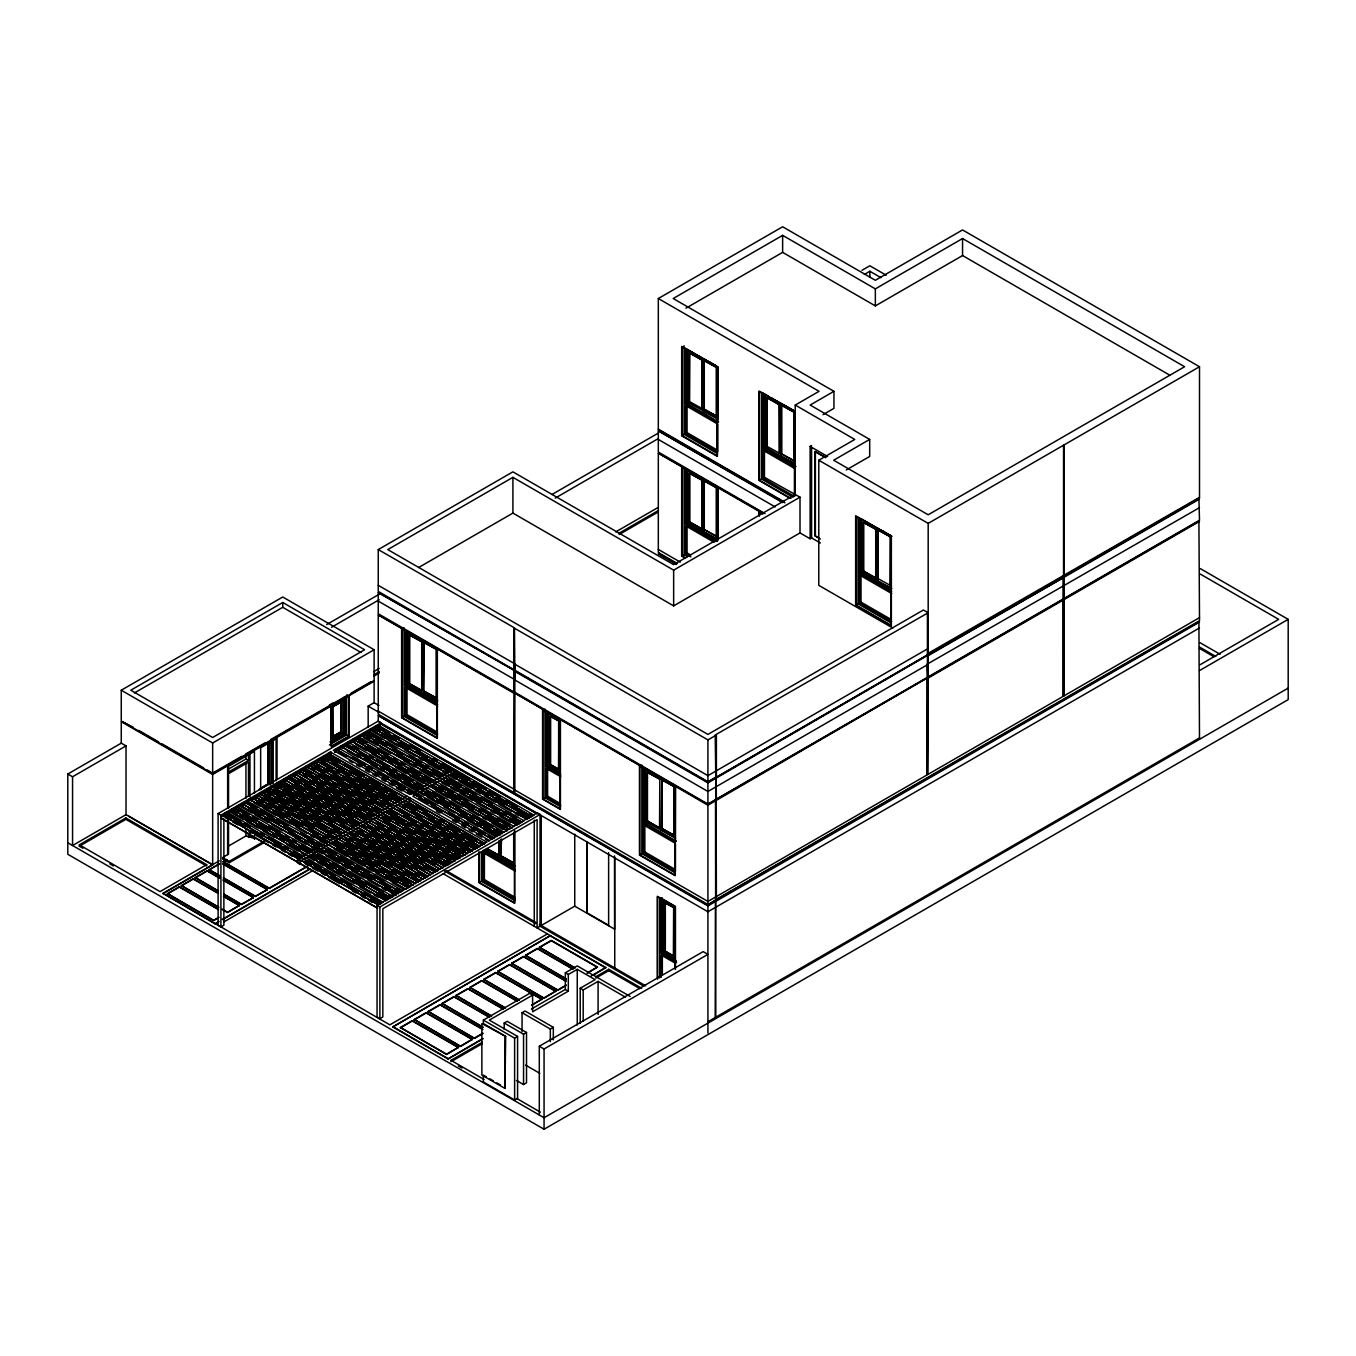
<?xml version="1.0" encoding="UTF-8"?>
<svg xmlns="http://www.w3.org/2000/svg" width="1356" height="1356" viewBox="0 0 1356 1356"><rect width="100%" height="100%" fill="white"/><g stroke="black" fill="none" stroke-linecap="round" stroke-linejoin="round"><path stroke-width="1.5" d="M378.256 585.334L378.256 591.419L514.348 669.983L514.348 627.811L378.256 549.587L378.256 585.334L514.738 663.779L514.738 670.203L707.917 781.734L715.798 777.191L715.205 735.003L927.589 613.082L927.589 664.643L707.917 791.463L514.738 679.932L514.738 671.339L707.917 782.87L715.798 778.31L715.51 777.361M514.348 692.763L514.348 792.785L378.256 714.222L378.256 614.895L514.348 692.763L513.755 792.446M514.738 693.34L514.738 789.921L707.917 901.452L1199.501 617.641L1198.907 520.602M715.798 778.31L715.798 799.633L707.917 804.074L514.738 692.204M542.57 709.747L542.57 799.108L560.418 809.43L560.418 720.053M560.113 720.239L560.113 808.905L542.875 798.938L542.875 710.273L560.13 720.239L560.13 771.954L548.824 765.428L548.824 713.714M657.609 979.151L657.609 896.825L674.864 906.774L674.864 958.489L663.576 951.963L663.576 900.265M784.938 502.822L658.321 429.716L658.321 298.523L782.632 226.757L875.349 280.285L962.557 229.944L1199.501 366.73L1199.501 497.923L1064.138 576.08M674.864 967.998L674.864 906.774M1199.501 497.347L927.589 653.643L927.589 677.254L716.104 799.345L716.392 899.638M820.363 542.976L811.6 537.925L810.125 538.773L810.125 446.412L811.6 445.565M1199.501 366.73L928.182 523.382L928.182 654.575M928.182 676.915L927.877 654.745L1063.545 576.419L1063.545 445.226M1064.138 575.486L1064.138 444.887M1198.907 498.72L1063.833 576.69L1063.833 598.589L1199.501 520.263L1198.907 498.262M222.52 814.939L220.926 817.99L377.578 908.13L220.926 817.99L222.52 814.939L298.761 858.958M223.926 816.566L224.994 813.498L301.235 857.517M224.994 813.498L223.401 816.566M225.876 815.142L227.469 812.075L226.401 815.142M306.185 854.67L229.418 810.634L228.35 813.702L241.063 821.041M229.944 810.651L228.876 813.719M308.659 853.246L231.893 809.21L230.825 812.278L243.538 819.617M231.486 811.905L232.418 809.227M311.134 851.805L234.368 807.786L233.3 810.854L236.927 812.939M233.961 810.464L234.893 807.786M237.368 806.362L235.774 809.43L239.402 811.515M239.317 804.922L395.952 895.062L239.317 804.922L238.249 807.99L249.131 814.278M239.843 804.939L238.775 808.006M241.792 803.498L398.427 893.638L241.792 803.498L240.724 806.566L251.606 812.854M242.317 803.515L241.249 806.583M243.707 805.142L244.792 802.074L400.901 892.214L244.266 802.074M244.792 802.074L243.182 805.142M245.656 803.718L247.25 800.65L246.317 803.328M249.199 799.209L405.851 889.35L249.199 799.209L248.131 802.277L257.216 807.532M328.44 841.822L252.199 797.803L251.267 800.481M251.131 800.871L252.199 797.803M330.915 840.381L254.674 796.362L253.742 799.04M253.606 799.43L254.674 796.362M257.148 794.938L255.555 798.006L257.148 794.938L333.39 838.957M259.623 793.514L258.03 796.565L259.623 793.514L415.733 883.654L259.098 793.497M261.03 795.158L262.098 792.09L418.207 882.214L261.572 792.074M263.505 793.718L264.573 790.667L340.814 834.669M265.979 792.294L267.047 789.226L343.288 833.245M268.454 790.87L269.522 787.802L345.763 831.821M269.522 787.802L267.929 790.853M270.912 789.446L271.997 786.378L348.238 830.397M271.997 786.378L270.386 789.429M273.522 787.616L274.454 784.955L350.712 828.957M353.17 827.533L276.404 783.514L275.336 786.582L278.963 788.667M276.929 783.514L275.861 786.582M355.645 826.109L278.878 782.09L277.811 785.141L281.438 787.243M358.12 824.685L281.353 780.649L280.285 783.717L291.184 790.006M281.879 780.666L280.811 783.734M360.594 823.261L283.828 779.225L282.76 782.293L293.659 788.582M284.353 779.242L283.285 782.31M285.76 780.87L286.828 777.802L442.937 867.942L286.302 777.802M286.828 777.802L285.235 780.87M287.709 779.446L289.303 776.378L445.412 866.518L288.777 776.378M288.37 779.056L289.303 776.378M291.252 774.937L447.887 865.077L291.252 774.937L290.184 778.005L299.252 783.243M292.659 776.581L294.252 773.53L450.361 863.653L293.727 773.513M293.32 776.208L294.252 773.53M295.133 775.157L296.727 772.089L372.968 816.109M295.794 774.768L296.727 772.089M455.311 860.806L299.201 770.666L298.252 773.344M298.117 773.734L299.201 770.666M301.134 769.225L457.786 859.365L301.659 769.242L300.727 771.92M300.591 772.31L301.659 769.242M303.066 770.886L304.134 767.818L460.26 857.941L303.608 767.801M382.85 810.396L306.083 766.377L305.015 769.445L312.287 773.632M308.015 768.021L309.083 764.954L385.324 808.973M310.49 766.598L311.558 763.53L387.799 807.549M312.965 765.174L314.033 762.106L470.142 852.229L313.507 762.089M315.44 763.733L316.507 760.665L392.748 804.684M316.507 760.665L314.914 763.733M317.914 762.309L318.982 759.241L395.223 803.26M318.982 759.241L317.389 762.309M320.389 760.885L321.457 757.818L397.698 801.837M400.173 800.413L323.406 756.377L322.338 759.445L325.965 761.547M323.931 756.394L322.864 759.462M402.647 798.972L325.881 754.953L324.796 758.021L328.44 760.123M326.406 754.97L325.321 758.021M405.105 797.548L328.338 753.529L327.271 756.597L338.169 762.886M328.864 753.529L327.796 756.597M330.406 754.784L331.339 752.105L329.745 755.156L340.644 761.445M334.695 752.309L336.288 749.258L492.398 839.381L335.763 749.241M335.356 751.919L336.288 749.258M337.169 750.885L338.763 747.817L337.83 750.495M339.644 749.461L341.237 746.393L497.347 836.533L340.712 746.393M340.305 749.071L341.237 746.393M343.187 744.952L342.119 748.02L343.712 744.969L499.822 835.093L343.712 744.969M345.661 743.529L502.296 833.669L346.187 743.546L345.255 746.224M345.119 746.614L346.187 743.546M354.323 749.36L347.068 745.173L348.661 742.105M350.068 743.749L351.136 740.681L427.377 784.7M353.611 739.257L352.001 742.308L353.611 739.257L429.852 783.276M356.069 737.834L354.475 740.885L356.069 737.834L512.195 827.957M356.95 739.461L358.543 736.393L357.611 739.071M359.95 738.037L361.018 734.969L437.259 778.988M361.018 734.969L359.425 738.037M362.425 736.613L363.493 733.545L439.734 777.564M364.9 735.189L365.967 732.121L442.209 776.14M365.967 732.121L364.374 735.172M367.374 733.749L368.442 730.681L366.849 733.749L372.29 736.884M447.158 773.276L370.391 729.257L369.324 732.325L382.036 739.647M370.917 729.257L369.849 732.325M449.633 771.852L372.866 727.816L371.798 730.884L384.494 738.223M372.459 730.511L373.392 727.833M452.107 770.428L375.341 726.392L374.273 729.46L377.9 731.562M374.934 729.087L375.866 726.409M377.409 727.647L378.341 724.968L376.748 728.036L380.375 730.138M380.29 723.545L536.925 813.685L380.29 723.545L379.205 726.613L390.104 732.901M380.816 723.545L379.731 726.613M717.697 486.787L717.409 541.349M846.28 469.956L869.688 456.447L869.688 439.429L833.669 460.226L928.182 514.788L1184.619 366.73L962.557 238.537L875.349 288.879L782.632 235.351L673.203 298.523L833.94 391.325L833.94 408.342L822.956 414.682M685.966 308.185L782.632 252.369L875.349 305.897L962.557 255.555L1170.058 375.341M689.424 352.933L702.035 359.899L702.035 408.529L701.781 360.052L689.424 352.933L689.424 401.562L702.035 408.529M121.26 690.221L282.743 596.996L374.12 649.744L374.12 680.543L212.655 773.784L121.26 721.019L121.26 690.221L212.655 742.986L374.12 649.744M705.069 359.374L703.272 359.204L703.272 411.258L717.849 418.818L717.849 366.764L681.983 346.916L681.983 435.581L717.104 455.853L717.104 367.188M282.743 602.488L130.786 690.221L212.655 737.478L364.594 649.744L282.743 602.488L282.743 607.302L134.447 692.916M716.612 367.459L704.001 360.493L716.612 367.459L716.612 416.089L704.001 409.122L716.612 416.089M378.256 549.587L512.907 471.837L673.644 564.638L794.65 494.787L794.802 411.699L759.072 391.07L759.072 480.431L789.429 497.957M810.125 538.773L800.006 532.925L800.006 497.177L673.644 570.147L512.907 477.346L387.782 549.587L707.917 734.41L923.419 609.997L927.589 612.387L927.589 648.829L707.917 775.649L514.738 664.118M864.348 274.437L869.84 271.268L880.841 277.624M715.9 365.815L685.56 348.289L685.56 403.8L686.458 403.274L718.595 421.835M689.424 401.562L689.696 352.78M418.614 567.537L512.907 513.093L673.644 605.878L800.006 532.925M378.256 592.538L514.348 670.423L514.348 692.323L378.256 613.76L378.256 592.538L514.348 670.423M765.038 513.67L658.321 452.056L658.321 430.852L783.124 502.229M1200.28 568.588L1288.2 619.353L1288.2 699.611L544.061 1129.243L67.8 854.28L67.8 774.022L121.26 743.156L126.023 745.902L126.023 814.651L212.655 864.653M326.694 624.557L379.799 593.894M551.926 494.516L658.135 433.191M67.8 774.022L72.563 776.768L126.023 745.902M331.525 627.269L379.188 599.742M555.231 498.11L657.914 438.819M681.983 435.581L684.068 434.378L717.426 453.633M685.56 433.513L717.697 452.073L717.697 424.055L685.56 405.512L685.56 433.513L687.068 432.649L717.426 450.158M677.186 563.418L658.321 552.536L658.321 453.192L763.208 513.077M717.849 418.818L687.95 402.41L687.95 350.356M766.818 397.613L779.429 404.58L779.429 453.209L779.175 404.732L766.818 397.613L766.818 446.243L779.429 453.209M782.463 404.054L780.666 403.885L780.666 455.938L795.226 463.498L794.497 463.938L765.343 447.09L765.343 395.037M794.006 412.139L781.395 405.173L794.006 412.139L794.006 460.769L781.395 453.802L794.006 460.769M795.243 495.652L795.243 405.071L819.058 391.325L658.321 298.523M790.972 498.5L759.377 480.261L759.377 391.596L795.226 411.444L795.091 467.023L762.953 448.48L762.953 392.969L768.31 396.071M409.376 634.913L421.987 641.897L421.716 690.679L409.376 683.543L409.376 634.913L421.987 641.897M689.424 473.227L702.035 480.21L701.781 528.976L689.424 521.857L689.424 473.227L702.035 480.21M833.94 391.325L810.159 405.054L869.688 439.429M126.023 814.651L72.563 845.517L72.563 776.768M373.697 671.661L379.188 668.474M615.743 531.908L657.914 507.568M716.612 487.77L704.001 480.787L716.612 487.77L716.612 536.383L704.001 529.416L716.612 536.383M762.953 448.48L763.852 447.955L795.972 466.515M766.818 446.243L767.089 397.461M79.36 846.195L79.36 844.822L125.854 817.973L206.688 864.653L206.688 866.026L125.854 819.346L79.36 846.195L82.936 848.28M373.832 674.796L379.324 671.627M619.184 533.162L657.626 510.958M793.294 495.72L762.953 478.193L762.953 450.192L764.462 449.311L764.462 477.329L800.006 497.177M373.832 676.169L379.324 673M619.184 534.535L657.626 512.331M329.44 704.984L332.898 702.984M241.792 756.258L212.655 773.09L207.231 769.971M245.436 754.156L265.471 742.596M270.929 739.444L347.441 695.272M351.085 693.17L371.12 681.593M121.26 743.156L121.26 721.714L212.655 774.462L374.12 681.237L374.12 702.679L368.171 706.12L368.171 726.952M331.322 706.052L348.78 696.221L348.78 736.206L331.525 746.173L331.525 706.171M332.542 706.764L341.136 702.12L341.136 731.799L332.813 736.596L332.542 706.764L341.136 702.12M228.316 769.191L245.945 759.021L248.487 760.479L248.487 753.19M436.564 649.456L423.953 642.473L436.564 649.456L436.564 698.086L423.953 691.102L436.564 698.086M685.492 557.909L681.983 555.875L681.983 467.21L717.849 487.058L717.849 539.112L703.272 531.552L703.272 479.499M229.079 771.683L248.487 760.479M229.079 773.395L248.487 762.208L248.487 795.633M759.377 480.261L761.462 479.058L793.057 497.296M762.953 478.193L764.462 477.329M405.495 630.286L405.495 685.78L406.393 685.272L436.751 702.781M409.376 683.543L421.987 690.526M717.697 540.586L717.697 487.143L685.56 468.583L685.56 524.094L686.458 523.569L716.799 541.095M689.424 521.857L702.035 528.823M437.632 734.054L405.495 715.51L405.495 687.492L407.02 686.628L407.02 714.629L437.361 732.155M820.346 538.959L815.075 535.925L815.075 451.565L825.906 457.481M332.542 736.444L341.136 731.799M342.831 732.765L331.322 739.173L342.831 732.765L342.831 699.662M345.204 734.155L344.322 733.63L330.033 741.868L330.932 742.393L345.204 734.155L345.204 697.594L330.932 705.832L330.932 742.393M892.757 628.031L818.787 585.334L818.787 460.226L854.772 439.446L795.243 405.071M1199.501 627.947L707.917 911.757L378.256 721.443L378.256 715.595L707.917 905.232L715.51 900.164L715.205 1018.22M658.914 552.875L658.321 553.909L676.576 564.452M329.44 744.969L346.695 735.003L348.78 736.206M423.953 692.814L423.208 693.255L423.953 640.761L423.953 692.814L437.785 700.815M260.149 788.446L268.081 783.87L268.081 743.122M260.386 788.582L268.335 784.005L268.335 743.258M259.064 789.65L268.59 784.158L268.59 743.41M223.876 819.024L223.876 925.216L220.926 926.911L218.096 925.267L218.096 813.566L378.256 721.087L381.104 722.731L333.322 750.309L409.936 794.548L453.599 769.344L456.43 770.988L456.43 774.429M218.096 813.566L220.926 815.21L330.389 752.004L486.94 842.229M401.935 717.561L437.039 737.834L437.039 649.168L401.935 628.913L401.935 717.561L404.02 716.358L437.361 735.613M405.495 715.51L407.02 714.629M681.983 555.875L684.068 554.672L687.577 556.706M714.12 542.298L685.56 525.806L685.56 553.807L687.068 552.943L690.645 554.994M514.738 679.593L378.256 601.132M228.316 846.161L245.945 835.974L255.318 838.635L250.555 835.889M206.688 864.653L160.025 891.604L79.36 844.822M218.791 921.775L215.129 923.894L162.991 893.316L219.265 860.823M162.991 893.672L212.655 864.992L212.655 774.462M218.74 917.656L213.638 920.605L167.483 893.604L179.382 886.722L218.452 909.283M218.672 907.452L181.382 885.587L193.281 878.705L218.146 893.062M218.367 891.231L195.281 877.552L207.18 870.688L219.604 877.857M219.825 876.027L209.18 869.874L219.384 863.636M306.761 866.84L269.234 888.502L223.079 861.857L226.655 859.45M167.483 893.943L179.382 887.078L218.452 909.622M181.382 885.926L193.281 879.044L218.146 893.401M195.281 877.891L207.18 871.027L219.604 878.196M209.18 869.874L219.384 863.975M223.079 861.857L226.655 859.789M228.537 820.668L228.537 854.111L222.587 857.551L229.198 861.365L264.386 841.059M222.587 858.924L229.198 862.738L264.386 842.432M815.075 535.925L818.888 537.773M863.382 522.399L875.976 529.365L875.722 578.148L863.382 571.029L863.382 522.399L875.976 529.365M409.834 801.328L409.834 797.887L300.388 861.077L300.388 864.518L297.54 862.874L297.54 859.433L407.003 796.243M550.316 716.29L558.892 720.951L558.638 769.377L550.316 764.564L550.316 716.29L558.892 720.951M456.43 770.988L412.783 796.192L489.448 840.449L537.213 812.871L540.044 814.498L540.044 926.216L537.112 927.911L537.112 819.634L382.833 908.706L382.833 1016.983L379.883 1018.678L377.053 1017.034L377.053 905.333L486.499 842.144M879.01 528.84L877.213 528.67L877.213 580.724L891.79 588.284L891.045 588.724L861.891 571.876L861.891 519.823M890.553 536.925L877.959 529.959L890.553 536.925L890.299 585.707L890.299 537.078M167.483 893.604L213.638 920.266L218.74 917.317M222.214 909.164L227.537 912.232L239.453 905.367L227.537 912.571L222.214 909.503M223.689 893.96L241.436 904.215L253.352 897.672L241.436 904.554L223.689 894.299M223.384 877.722L255.352 896.18L267.251 889.655L255.352 896.519L223.384 878.078M223.079 861.501L269.234 888.163L306.761 866.501M218.791 921.436L215.129 923.894M222.452 919.317L310.321 868.586M222.452 919.656L310.321 868.925M223.571 922.097L313.134 870.399M891.045 536.654L891.045 625.319L855.924 605.047L855.924 516.382L891.79 536.23L880.841 529.908M859.501 517.755L859.501 573.266L860.399 572.74L890.756 590.267M863.382 571.029L875.976 577.995M891.638 621.54L859.501 602.979L859.501 574.978L861.009 574.096L861.009 602.115L891.367 619.624M546.434 711.646L546.434 766.801L547.332 766.276L559.825 773.496M550.316 764.564L558.892 769.225M560.723 805.108L546.434 796.87L546.434 768.513L547.604 767.852L558.299 774.039M855.924 605.047L858.009 603.844L891.367 623.099M859.501 602.979L861.009 602.115M542.875 798.938L544.959 797.735L560.486 806.701M546.434 796.87L547.604 796.209L560.096 803.413M377.053 905.333L379.883 906.978L540.044 814.498M499.364 855.5L486.77 848.517L499.364 855.5L499.364 840.703M647.202 772.225L659.813 779.208L659.541 827.974L647.202 820.855L647.202 772.225L659.813 779.208M501.601 839.025L500.601 858.229L500.601 839.483M514.738 628.37L707.917 739.901L715.798 735.359M479.312 852.992L479.312 882.553L481.397 881.349L514.755 900.604M515.026 871.027L482.889 852.483L482.889 880.485L484.397 879.603L514.755 897.13M513.941 863.06L501.347 856.077L513.941 863.06L513.941 833.465M674.39 786.768L661.779 779.785L674.39 786.768L674.39 835.398L661.779 828.414L674.39 835.398M674.864 786.48L674.864 875.145L639.761 854.873L639.761 766.208L674.864 786.48L676.356 785.616M1063.24 576.588L1063.833 575.317M715.51 777.802L707.917 782.192L514.738 670.661L514.738 692.543M716.392 799.176L716.104 777.463L927.284 655.084M927.877 655.185L1063.545 577.554L1063.545 598.759L927.877 677.085L927.284 664.474L927.284 677.424M716.392 777.971L927.284 655.524M928.182 655.694L1063.545 577.554M1064.138 598.42L1064.138 577.215L1199.501 499.059M643.337 823.092L644.219 822.567L676.356 841.127L675.457 841.635L643.337 823.092L643.337 767.581M647.202 820.855L659.541 827.974M643.337 824.804L675.457 843.364L675.457 871.366L643.337 852.805L643.337 824.804L644.846 823.94M926.995 664.287L1199.501 507.653M661.779 830.126L661.033 830.567L661.779 778.073L661.779 830.126L675.61 838.127L645.71 821.719L645.71 769.649M927.284 774.446L927.284 677.864L927.284 774.446L927.877 677.525L1063.24 599.369L1063.545 696.136L1063.24 599.369M1063.24 695.967L1063.833 599.03L1198.907 521.06M715.798 800.65L707.917 805.21L514.738 693.001L707.917 804.532L715.51 799.701L715.798 1017.881M716.392 800.311L927.284 677.864L715.798 799.633M927.877 774.106L928.182 678.034L1063.545 599.894M1063.833 695.611L1064.138 599.555L1199.501 521.399M639.761 854.873L641.846 853.67L675.203 872.925M643.337 852.805L644.846 851.941L675.186 869.467M614.522 929.131L574.741 906.164L541.23 925.504L541.23 815.532M547.4 933.894L389.85 1024.848L162.991 893.316M392.816 1026.916L550.383 935.606L392.816 1026.916L448.056 1058.951L482.889 1038.849M400.393 1027.509L412.309 1020.627L458.464 1047.29L446.565 1054.51L400.393 1027.509L446.565 1054.171L458.464 1047.29M414.292 1019.492L426.208 1012.61L472.38 1039.255L460.464 1046.476L414.292 1019.492L460.464 1046.137L472.38 1039.255M482.872 1033.543L474.363 1038.459L428.191 1011.457L440.107 1004.576L482.719 1029.187M482.939 1027.356L442.107 1003.44L454.006 996.558L489.516 1017.068M491.516 1016.254L456.006 995.406L467.905 988.541L503.415 1009.034M505.415 1008.237L469.905 987.388L481.804 980.507L517.314 1001.016M519.314 1000.203L483.804 979.354L495.703 972.489L541.875 999.135L531.671 1005.372M497.703 971.337L509.602 964.455L555.774 991.117L543.875 998.321L497.703 971.337L543.875 997.982L555.774 991.117M566.283 985.388L557.774 990.304L511.602 963.302L523.518 956.438L566.13 981.032M566.35 979.202L525.501 955.285L537.417 948.403L572.927 968.913M574.91 968.099L539.4 947.251L551.316 940.386L597.471 967.031L587.267 973.269M400.393 1027.848L412.309 1020.983L458.464 1047.629M414.292 1019.831L426.208 1012.949L472.38 1039.611M428.191 1011.796L440.107 1004.932L482.719 1029.526M442.107 1003.779L454.006 996.897L489.516 1017.407M456.006 995.745L467.905 988.88L503.415 1009.373M469.905 987.727L481.804 980.846L517.314 1001.355M483.804 979.693L495.703 972.828L541.875 999.474M497.703 971.676L509.602 964.794L555.774 991.456M511.602 963.641L523.518 956.777L566.13 981.371M525.501 955.624L537.417 948.742L572.927 969.252M539.4 947.59L551.316 940.725L597.471 967.37M665.067 902.842L673.644 907.486L673.39 955.912L665.067 951.115L665.067 902.842L673.644 907.486M505.686 1036.425L481.872 1023.543L481.872 1075.088L504.94 1088.41L505.686 1036.425L483.363 1023.543L483.363 1020.102L529.62 993.389L532.603 995.118L532.603 1011.779L568.317 991.151L568.317 974.489L577.249 969.337L595.098 979.642L580.215 988.236L580.215 1023.288M531.399 1009.034L565.333 989.439L565.333 972.777L577.249 965.896L630.15 996.44M532.603 995.118L489.313 1020.102L517.585 1036.425L517.585 1098.292L514.619 1100.004L483.363 1081.969L483.363 1075.088L486.329 1076.817M428.191 1011.457L474.363 1038.12L482.872 1033.204M531.671 1005.033L541.875 999.135M511.602 963.302L557.774 989.965L566.283 985.049M587.267 972.93L597.471 967.031M715.798 899.994L707.917 904.537L514.738 793.006L514.738 789.582L378.256 711.12M715.798 899.638L1199.501 620.726L1199.501 617.641M504.195 1029.323L504.195 1023.017L507.178 1021.305L526.518 1032.475L526.518 1082.834L523.552 1084.546L516.5 1080.478M522.06 1031.594L522.06 1012.712L525.026 1011L553.316 1027.323L553.316 1039.899M1199.501 739.308L1198.907 621.76L716.104 899.825M715.798 901.367L707.917 905.927L378.256 715.595M716.392 901.028L1199.501 622.099M448.056 1058.951L482.889 1038.493M591.08 976.049L605.742 967.574L592.911 975.32M451.023 1061.714L451.023 1060.324L482.194 1042.34M595.877 976.693L608.725 969.286L641.625 988.287M452.87 1060.646L482.194 1043.713M595.877 978.083L608.725 970.659L639.795 988.609M580.215 988.236L583.199 989.948L598.081 981.371L625.37 997.118M661.186 953.353L662.084 952.827L676.356 961.065L675.457 961.59L661.186 953.353L661.186 898.197L675.457 906.435L675.457 961.59M665.067 951.115L673.39 955.912M483.363 1020.102L514.619 1038.137L517.585 1036.425M504.195 1023.017L523.552 1034.187L526.518 1032.475M522.06 1012.712L550.333 1029.034L553.316 1027.323M539.298 1046.239L703.154 951.624L707.917 954.387L544.061 1048.985L539.298 1046.239L539.298 1114.971M1200.213 664.66L1278.674 619.353L1199.975 573.91M1199.501 670.576L1288.2 619.353M707.917 1021.746L1199.501 737.935M1288.2 688.102L544.061 1117.734L67.8 842.771M274.454 784.955L430.581 875.078L354.34 831.059M533.925 815.092L377.816 724.968M524.026 820.804L367.917 730.681M514.144 826.516L358.018 736.393M504.246 832.228L348.136 742.105M494.347 837.94L338.237 747.817M402.851 890.773L246.724 800.65M392.952 896.486L236.842 806.362M383.07 902.198L226.944 812.075M886.197 275.217L869.84 265.776L861.958 270.319M1199.975 642.659L1220.112 654.287M708.713 361.493L716.019 365.696M784.277 405.122L793.413 410.376M771.869 398.122L793.294 410.495M810.125 446.412L827.635 456.514M815.075 451.565L825.618 457.65M818.787 460.226L928.182 523.382M685.56 403.8L717.697 422.343L717.697 366.849M762.953 450.192L795.091 468.752L795.091 494.754M861.297 518.789L891.638 536.315M658.321 429.14L784.344 501.906M658.321 430.852L782.531 502.567M658.321 439.446L775.208 506.941M890.553 585.555L877.959 578.588L878.213 529.806M658.321 453.192L762.648 513.432M762.886 513.924L759.377 511.89L759.377 516.111M859.501 573.266L891.638 591.809M859.501 574.978L891.638 593.521M927.589 648.829L927.589 654.914L716.104 777.463M717.104 539.552L687.95 522.721L687.95 470.651M685.56 524.094L715.9 541.603M685.56 553.807L690.916 556.909M685.255 558.113L681.678 556.045L681.678 466.684M658.321 549.434L680.237 562.096M658.914 553.553L675.356 563.045M514.348 627.811L514.738 670.203M407.292 631.303L437.632 648.829M548.231 712.68L551.79 714.748M555.367 716.799L560.723 719.9M645.117 768.615L650.473 771.717M654.033 773.768L675.457 786.141M378.256 614.895L513.755 693.119M282.743 607.302L360.967 652.456M437.039 701.238L407.885 684.407L407.885 632.337M546.434 766.801L560.723 775.039M405.495 685.78L437.632 704.34M546.434 768.513L560.723 776.768M405.495 687.492L437.632 706.052M374.12 702.679L379.002 705.493M368.171 706.12L379.409 712.612M346.695 695.018L348.78 696.221M393.732 734.986L399.189 738.139M410.071 744.427L420.97 750.716M433.666 758.055L437.31 760.14M442.751 763.292L453.633 769.581M457.277 771.666L469.973 779.005M473.617 781.107L486.312 788.446M489.94 790.531L500.839 796.82M506.28 799.972L517.178 806.261M529.891 813.6L533.518 815.685M455.735 772.513L531.976 816.532L375.341 726.392M384.002 732.223L396.715 739.562M400.342 741.664L411.224 747.953M416.682 751.088L427.564 757.377M431.191 759.479L434.835 761.58M440.276 764.716L451.175 771.005M454.802 773.106L467.498 780.446M471.142 782.531L482.024 788.819M487.465 791.972L492.923 795.108M496.55 797.209L507.449 803.498M511.076 805.583L531.043 817.126M453.26 773.954L529.501 817.973L372.866 727.816M381.528 733.647L392.426 739.935M397.867 743.088L408.749 749.376M421.462 756.716L441.429 768.242M445.056 770.344L448.7 772.428M452.328 774.53L457.769 777.666M461.396 779.768L474.108 787.107M477.736 789.209L488.635 795.497M494.076 798.633L504.974 804.922M517.67 812.261L528.569 818.549M450.785 775.378L527.026 819.397L370.391 729.257M388.138 740.325L399.02 746.614M404.461 749.749L415.36 756.038M418.987 758.14L422.614 760.241M428.072 763.377L438.954 769.666M442.598 771.767L446.226 773.852M449.853 775.954L455.294 779.107M458.921 781.192L471.634 788.531M475.261 790.633L480.719 793.769M484.346 795.87L495.228 802.159M498.872 804.261L511.568 811.583M515.195 813.685L518.84 815.787M385.663 741.749L396.545 748.037M409.258 755.377L421.97 762.716M425.598 764.801L429.225 766.903M432.852 769.005L443.751 775.293M449.192 778.429L461.904 785.768M465.532 787.87L476.431 794.158M481.872 797.294L492.753 803.583M505.466 810.922L516.365 817.21M445.836 778.225L522.077 822.245L365.442 732.104M375.917 738.986L386.816 745.275M392.257 748.427L403.156 754.716M415.868 762.038L426.75 768.327M432.191 771.479L441.276 776.717M446.717 779.853L459.43 787.192M463.057 789.294L468.498 792.429M472.142 794.531L483.024 800.82M488.465 803.972L499.364 810.261M502.991 812.346L506.619 814.447M512.076 817.583L521.145 822.838M443.361 779.666L519.602 823.668L362.967 733.528M366.188 736.223L369.815 738.325M373.442 740.41L378.9 743.563M397.054 754.038L409.749 761.377M413.394 763.479L417.021 765.564M422.462 768.716L433.361 775.005M444.243 781.293L449.7 784.429M453.328 786.531L466.023 793.87M469.668 795.955L480.549 802.244M493.262 809.583L504.144 815.871M509.602 819.024L518.67 824.262M440.886 781.09L517.145 825.109L360.493 734.969M363.713 737.647L376.426 744.986M380.053 747.088L390.952 753.377M403.647 760.699L414.546 766.988M419.987 770.14L430.886 776.429M441.768 782.717L447.226 785.853M450.853 787.955L456.294 791.107M459.921 793.192L472.634 800.532M476.261 802.633L487.16 808.922M490.787 811.007L494.415 813.108M499.856 816.261L510.754 822.55M361.238 739.071L366.696 742.224M377.578 748.512L388.477 754.8M393.918 757.936L397.545 760.038M401.173 762.14L404.817 764.225M410.258 767.377L421.14 773.666M424.784 775.768L433.852 781.005M441.124 785.192L453.819 792.531M457.447 794.633L468.345 800.904M481.058 808.244L491.94 814.532M497.398 817.685L510.093 825.024M355.543 737.817L511.67 827.957M358.764 740.512L364.222 743.647M367.849 745.749L378.731 752.038M384.189 755.173L402.342 765.665M407.783 768.801L418.682 775.09M422.309 777.191L431.377 782.429M438.649 786.616L444.09 789.768M447.717 791.853L460.43 799.192M464.057 801.294L474.956 807.583M478.583 809.685L482.211 811.769M487.651 814.922L498.55 821.211M503.991 824.346L507.619 826.448M433.479 785.361L509.72 829.38M353.085 739.24L509.195 829.38M365.374 747.173L376.273 753.461M381.714 756.614L385.341 758.699M388.969 760.801L392.596 762.903M398.054 766.038L408.936 772.327M412.563 774.429L425.276 781.768M432.547 785.955L441.615 791.192M445.243 793.294L456.141 799.582M461.582 802.718L472.481 809.007M485.177 816.346L505.144 827.872M431.005 786.802L507.246 830.821L350.611 740.681M355.645 744.41L366.527 750.699M371.985 753.834L382.867 760.123M395.579 767.462L406.461 773.751M410.105 775.852L422.801 783.192M435.513 790.531L448.226 797.853M451.853 799.955L462.735 806.244M468.193 809.396L479.075 815.685M482.702 817.77L486.346 819.871M491.787 823.007L502.686 829.296M353.17 745.834L358.611 748.987M369.51 755.275L373.137 757.36M376.765 759.462L389.477 766.801M393.104 768.903L396.732 770.988M402.173 774.14L413.072 780.429M416.699 782.514L422.14 785.666M433.039 791.955L443.937 798.243M449.378 801.379L460.26 807.668M472.973 815.007L492.94 826.533M496.567 828.635L502.025 831.77M359.764 752.512L370.663 758.801M383.375 766.123L394.257 772.412M397.884 774.513L410.597 781.853M414.224 783.954L419.682 787.09M426.937 791.277L436.005 796.531M439.649 798.616L450.531 804.905M455.972 808.057L466.871 814.346M470.498 816.431L474.125 818.532M479.583 821.685L490.465 827.974M494.109 830.058L499.55 833.211M357.289 753.936L360.933 756.038M364.561 758.123L377.256 765.462M380.9 767.564L384.528 769.649M389.969 772.801L400.868 779.09M404.495 781.175L417.207 788.514M424.462 792.718L433.53 797.955M437.174 800.04L448.056 806.328M460.769 813.668L473.481 821.007M477.109 823.109L480.736 825.194M484.363 827.296L497.076 834.635M347.56 751.173L358.459 757.462M371.154 764.801L382.053 771.089M387.494 774.225L398.393 780.514M402.02 782.615L416.546 790.989M420.174 793.091L423.801 795.192M427.428 797.277L438.327 803.566M443.768 806.718L454.667 813.007M458.294 815.109L461.921 817.193M467.379 820.346L478.261 826.635M483.702 829.77L494.601 836.059M352.357 756.784L365.052 764.123M368.679 766.225L372.324 768.31M377.765 771.462L388.664 777.751M392.291 779.853L404.986 787.175M408.631 789.277L421.326 796.616M424.953 798.718L435.852 805.006M448.565 812.329L459.447 818.617M464.905 821.77L468.532 823.872M473.973 827.007L484.872 833.296M488.499 835.398L493.94 838.533M338.983 751.936L346.255 756.123M358.95 763.462L362.577 765.547M366.222 767.649L369.849 769.75M375.29 772.886L378.917 774.988M382.545 777.09L386.189 779.175M391.63 782.327L395.257 784.412M398.884 786.514L404.342 789.667M407.97 791.751L411.597 793.853M418.851 798.04L427.937 803.277M431.564 805.379L442.463 811.668M455.158 819.007L458.803 821.092M462.43 823.194L466.057 825.295M471.498 828.431L475.125 830.533M478.77 832.635L482.397 834.72M349.221 760.699L352.848 762.784M356.475 764.886L360.103 766.988M365.561 770.123L369.188 772.225M372.815 774.31L376.443 776.412M381.9 779.564L385.528 781.649M389.155 783.751L392.782 785.853M396.41 787.938L401.868 791.09M436.361 811.007L439.988 813.091M452.684 820.431L456.328 822.533M461.769 825.668L465.396 827.77M469.023 829.872L472.651 831.957M476.295 834.059L481.736 837.194M485.363 839.296L488.991 841.398M408.749 799.65L484.99 843.669L328.338 753.529M344.271 763.547L364.239 775.073M369.68 778.225L380.578 784.514M384.206 786.599L396.918 793.938M416.885 805.464L427.784 811.752M440.48 819.092L444.107 821.194M449.565 824.329L460.447 830.618M464.074 832.72L476.787 840.059M480.414 842.161L484.058 844.246M406.275 801.074L482.516 845.093L325.881 754.953M350.882 770.225L361.764 776.513M365.391 778.598L387.189 791.175M390.816 793.277L401.698 799.565M407.156 802.701L418.038 808.99M423.496 812.142L434.378 818.431M438.005 820.516L441.632 822.617M447.09 825.77L457.972 832.059M461.616 834.143L474.312 841.483M501.347 857.806L515.178 865.789M403.8 802.498L480.041 846.517L323.406 756.377M485.279 849.381L514.433 866.213M332.067 762.208L344.78 769.547M348.407 771.649L352.035 773.734M357.476 776.886L368.374 783.175M372.002 785.277L384.714 792.599M388.341 794.701L399.223 800.989M404.681 804.142L415.563 810.43M428.276 817.753L440.988 825.092M444.615 827.194L448.243 829.296M453.684 832.431L464.583 838.72M468.21 840.822L479.109 847.11M514.144 867.772L483.787 850.246L482.889 850.754L515.026 869.315M664.135 955.421L669.491 958.523M673.051 960.573L676.627 962.641M401.325 803.939L477.566 847.958L320.931 757.801M338.661 768.886L349.56 775.174M355.001 778.31L374.968 789.836M378.612 791.938L391.308 799.277M402.207 805.566L405.834 807.651M411.275 810.803L422.174 817.092M434.886 824.431L445.768 830.72M449.395 832.804L462.108 840.144M465.735 842.245L476.634 848.534M608.624 925.334L587.216 912.978L587.216 842.415M398.85 805.362L475.092 849.381L318.457 759.241M321.677 761.919L332.559 768.208M336.203 770.31L339.831 772.412M345.272 775.547L356.17 781.836M359.798 783.938L372.493 791.277M376.137 793.362L388.833 800.701M416.072 816.431L428.767 823.753M432.411 825.855L436.039 827.957M441.48 831.092L452.379 837.381M456.006 839.483L468.718 846.822M396.376 806.786L472.617 850.805L315.982 760.665M326.457 767.547L337.356 773.835M342.797 776.971L362.764 788.497M366.391 790.599L379.104 797.938M382.731 800.04L391.816 805.278M399.071 809.464L409.97 815.753M422.665 823.092L433.564 829.38M439.005 832.516L449.904 838.805M453.531 840.906L471.685 851.382M316.728 764.784L320.355 766.869M323.982 768.971L327.627 771.072M333.067 774.208L343.949 780.497M349.407 783.649L360.289 789.938M363.916 792.023L376.629 799.362M380.256 801.464L385.714 804.6M403.868 815.092L416.563 822.414M420.191 824.516L423.835 826.618M429.276 829.753L440.175 836.042M443.802 838.144L456.497 845.483M460.142 847.568L465.583 850.721M391.426 809.651L467.667 853.653M311.033 763.513L467.142 853.653M314.253 766.208L325.152 772.496M330.593 775.632L350.56 787.175M354.187 789.26L366.9 796.599M370.527 798.701L383.24 806.04M390.494 810.227L397.749 814.414M410.461 821.753L421.36 828.041M426.801 831.194L437.7 837.483M441.327 839.567L463.108 852.144M388.952 811.074L465.193 855.094M308.558 764.954L464.684 855.077M311.778 767.632L315.406 769.733M320.864 772.869L331.745 779.158M337.186 782.31L348.085 788.599M351.713 790.701L364.425 798.023M368.052 800.125L373.493 803.26M388.019 811.651L404.359 821.092M407.986 823.177L411.614 825.279M417.072 828.414L427.954 834.703M433.411 837.855L444.293 844.144M447.921 846.246L460.633 853.568M386.494 812.498L462.735 856.517L306.083 766.377M318.389 774.31L329.271 780.598M332.898 782.683L338.356 785.836M341.983 787.921L354.696 795.26M358.323 797.362L371.036 804.701M374.663 806.786L380.104 809.939M391.003 816.227L409.156 826.702M414.597 829.855L425.479 836.144M429.123 838.228L441.819 845.568M445.446 847.67L450.904 850.805M454.531 852.907L459.972 856.043M315.914 775.734L319.541 777.836M324.982 780.971L335.881 787.26M339.509 789.361L352.221 796.684M355.848 798.786L366.747 805.074M372.188 808.227L377.629 811.363M384.884 815.549L392.155 819.753M395.783 821.838L399.41 823.94M404.868 827.092L415.75 833.381M421.191 836.516L432.089 842.805M435.717 844.907L448.429 852.246M452.056 854.331L457.497 857.484M306.168 772.971L317.067 779.259M320.694 781.344L326.152 784.497M329.779 786.599L342.475 793.921M346.119 796.023L358.815 803.362M362.442 805.464L373.341 811.752M382.426 816.99L389.681 821.177M402.393 828.516L413.275 834.804M416.902 836.906L429.615 844.229M433.242 846.33L438.7 849.466M442.327 851.568L455.023 858.907M298.676 770.666L454.785 860.789M303.71 774.395L307.337 776.496M312.778 779.632L323.677 785.921M327.305 788.022L340.017 795.362M343.644 797.447L356.34 804.786M359.984 806.888L365.425 810.024M369.052 812.125L374.493 815.261M383.579 820.516L396.291 827.838M399.918 829.94L403.546 832.042M408.987 835.177L419.885 841.466M423.513 843.568L436.225 850.907M439.853 852.992L450.734 859.28M376.595 818.21L452.836 862.23L296.201 772.089M482.889 880.485L515.026 899.028M310.304 781.056L313.931 783.158M317.575 785.26L330.271 792.599M333.898 794.684L346.611 802.023M350.238 804.125L361.137 810.413M366.578 813.549L372.019 816.702M390.172 827.177L401.071 833.465M406.512 836.601L417.411 842.89M421.038 844.991L426.479 848.144M430.123 850.229L442.819 857.568M446.446 859.67L451.904 862.806M300.574 778.293L311.456 784.582M316.914 787.734L327.796 794.023M331.44 796.108L344.136 803.447M347.763 805.549L353.221 808.685M356.848 810.786L367.73 817.075M376.815 822.312L384.07 826.516M387.714 828.601L391.342 830.703M396.783 833.838L407.681 840.127M411.309 842.229L424.004 849.568M427.649 851.67L440.344 858.992M443.988 861.094L449.429 864.247M479.312 882.553L514.433 902.808L514.433 831.042M298.1 779.734L301.727 781.819M305.354 783.921L318.067 791.26M321.694 793.345L334.407 800.684M338.034 802.786L350.746 810.125M354.374 812.21L365.273 818.499M377.968 825.838L388.867 832.126M394.308 835.279L405.207 841.567M408.834 843.652L414.275 846.805M417.902 848.89L430.615 856.229M434.242 858.331L446.955 865.67M304.71 786.395L315.592 792.684M319.219 794.785L331.932 802.108M335.559 804.21L341 807.362M344.644 809.447L357.34 816.787M375.493 827.262L379.138 829.364M384.579 832.516L395.46 838.805M400.918 841.94L411.8 848.229M415.428 850.331L428.14 857.67M431.767 859.755L437.225 862.908M446.022 870.552L535.756 922.351M539.417 924.47L645.642 985.795M294.964 783.632L305.863 789.921M309.49 792.023L322.203 799.345M325.83 801.447L338.542 808.786M342.17 810.871L353.052 817.16M367.578 825.55L376.663 830.787M382.104 833.94L392.986 840.228M396.63 842.313L402.071 845.466M405.698 847.568L418.411 854.89M422.038 856.992L434.751 864.331M444.192 870.857L535.756 923.724M539.417 925.843L643.812 986.117M364.222 825.346L440.463 869.365L283.828 779.225M292.489 785.056L303.388 791.345M307.015 793.446L319.728 800.786M323.355 802.871L328.796 806.023M332.423 808.108L345.136 815.448M348.763 817.549L359.662 823.838M363.289 825.94L366.917 828.024M372.375 831.177L383.256 837.466M388.697 840.601L399.596 846.89M403.224 848.992L415.936 856.331M419.563 858.416L425.004 861.569M361.747 826.77L437.988 870.789L281.353 780.649M443.039 873.637L605.742 967.574M550.383 935.945L605.742 967.913M297.286 790.684L309.982 798.006M313.626 800.108L326.321 807.447M329.966 809.549L340.848 815.837M346.289 818.973L357.187 825.262M369.9 832.601L380.782 838.889M384.409 840.991L389.867 844.127M393.494 846.229L406.207 853.568M409.834 855.653L422.53 862.992M426.174 865.094L437.056 871.383M359.289 828.211L435.53 872.23L278.878 782.09M294.811 792.107L307.524 799.447M311.151 801.532L322.033 807.82M327.491 810.973L332.932 814.109M336.559 816.21L347.458 822.499M351.085 824.601L354.713 826.685M360.154 829.838L363.798 831.94M367.425 834.025L371.052 836.127M376.493 839.262L387.392 845.551M391.02 847.653L403.732 854.992M407.359 857.077L418.241 863.365M423.699 866.518L429.14 869.654M356.814 829.635L433.056 873.654L276.404 783.514M285.082 789.345L297.778 796.684M301.405 798.769L314.117 806.108M317.745 808.21L328.644 814.498M334.084 817.634L344.983 823.923M357.679 831.262L368.578 837.55M372.205 839.652L377.663 842.788M381.29 844.89L393.986 852.229M397.63 854.314L410.326 861.653M413.953 863.755L424.852 870.043M282.607 790.768L295.303 798.108M298.947 800.21L311.643 807.532M315.27 809.634L320.728 812.786M324.355 814.871L335.237 821.16M340.695 824.312L349.763 829.55M355.221 832.686L358.848 834.788M364.289 837.923L375.188 844.212M378.816 846.314L391.528 853.653M395.155 855.755L407.851 863.077M411.495 865.179L416.936 868.332M351.865 832.482L428.106 876.501L271.471 786.361M274.675 789.056L285.574 795.345M289.201 797.43L301.913 804.769M305.541 806.871L318.253 814.21M321.881 816.295L332.779 822.584M350.933 833.076L356.374 836.211M361.815 839.364L365.442 841.449M369.086 843.551L381.782 850.89M385.409 852.992L398.122 860.314M401.749 862.416L412.648 868.704M418.089 871.857L427.174 877.095M349.39 833.923L425.631 877.942L268.996 787.785M272.217 790.48L283.099 796.769M286.726 798.87L299.439 806.21M303.066 808.295L308.524 811.447M312.151 813.532L323.033 819.821M328.491 822.973L339.373 829.262M352.085 836.601L362.967 842.89M368.425 846.025L379.307 852.314M382.934 854.416L395.647 861.755M399.274 863.84L404.732 866.993M415.614 873.281L419.241 875.366M346.916 835.347L423.157 879.366L266.522 789.226M539.4 947.251L574.91 967.76M269.742 791.904L273.37 794.006M276.997 796.108L289.709 803.43M293.337 805.532L306.049 812.871M309.676 814.973L320.558 821.261M333.271 828.584L340.526 832.787M349.611 838.025L353.238 840.127M356.865 842.212L369.578 849.551M373.205 851.653L385.918 858.992M389.545 861.077L402.257 868.416M405.885 870.518L416.784 876.807M344.441 836.771L420.682 880.79M264.047 790.65L420.157 880.79M267.268 793.345L270.895 795.43M274.522 797.531L287.235 804.871M290.862 806.956L296.303 810.108M299.947 812.193L312.643 819.533M316.27 821.634L327.169 827.923M330.796 830.025L334.424 832.109M345.322 838.398L350.763 841.551M356.221 844.686L367.103 850.975M370.73 853.077L383.443 860.416M387.07 862.501L392.511 865.653M403.41 871.942L408.851 875.078M412.495 877.179L417.936 880.332M264.793 794.769L277.505 802.108M281.133 804.193L293.828 811.532M297.473 813.634L308.354 819.922M313.795 823.058L331.949 833.55M346.475 841.923L357.374 848.212M361.001 850.314L373.714 857.653M377.341 859.738L390.053 867.077M393.681 869.179L404.563 875.468M264.132 797.243L275.031 803.532M278.658 805.617L284.099 808.769M287.726 810.871L300.439 818.193M304.066 820.295L314.965 826.584M327.66 833.923L336.746 839.161M344 843.347L354.899 849.636M358.526 851.738L371.239 859.077M374.866 861.179L380.307 864.314M391.206 870.603L396.647 873.756M400.274 875.84L411.173 882.129M337.017 841.059L413.258 885.078M565.333 972.777L568.317 974.489M256.623 794.938L412.733 885.061M261.657 798.667L265.284 800.769M268.929 802.854L281.624 810.193M285.252 812.295L290.709 815.431M301.591 821.719L312.49 828.008M325.203 835.347L328.83 837.449M336.085 841.635L345.17 846.873M348.797 848.975L361.493 856.314M365.137 858.399L377.832 865.738M381.477 867.84L392.359 874.128M397.8 877.264L408.698 883.553M334.542 842.483L410.783 886.502L254.148 796.362M133.278 727.274L122.464 721.714M138.685 730.392L158.533 741.851M162.144 743.935L203.637 767.886M259.182 800.091L262.81 802.193M266.454 804.294L271.895 807.43M275.522 809.532L288.235 816.871M291.862 818.956L302.761 825.245M308.202 828.397L319.084 834.686M322.728 836.771L326.355 838.872M333.61 843.059L342.695 848.314M346.322 850.398L359.035 857.738M362.662 859.84L373.544 866.128M379.002 869.264L384.443 872.417M388.07 874.501L398.969 880.79M402.596 882.892L409.851 887.078M525.501 955.285L566.35 978.863M332.084 843.907L408.326 887.926L251.674 797.786M256.708 801.532L269.42 808.854M273.048 810.956L283.946 817.244M289.387 820.397L300.286 826.685M312.982 834.008L325.694 841.347M336.593 847.636L349.289 854.975M352.916 857.077L365.628 864.399M369.256 866.501L380.155 872.789M385.596 875.942L396.494 882.231M254.233 802.955L259.691 806.091M263.318 808.193L276.031 815.532M279.658 817.617L290.54 823.906M295.998 827.058L306.88 833.347M310.507 835.449L314.151 837.533M319.592 840.686L323.22 842.771M334.118 849.059L346.814 856.399M350.458 858.501L363.154 865.84M366.781 867.925L372.239 871.077M375.866 873.179L386.748 879.468M392.206 882.603L403.088 888.892M260.844 809.617L273.556 816.956M277.183 819.058L288.065 825.346M300.778 832.669L313.49 840.008M317.118 842.11L320.745 844.212M328.016 848.398L337.085 853.636M340.712 855.738L353.424 863.077M357.052 865.162L369.764 872.501M373.392 874.603L384.29 880.892M396.986 888.231L400.613 890.316M251.114 806.854L263.81 814.193M267.454 816.295L280.15 823.617M283.777 825.719L294.676 832.008M307.388 839.347L318.27 845.635M325.542 849.822L334.61 855.06M338.237 857.162L350.95 864.501M354.577 866.603L360.035 869.738M363.662 871.84L374.544 878.129M380.002 881.264L390.884 887.553M394.511 889.655L398.156 891.74M565.333 989.439L568.317 991.151M248.64 808.278L261.335 815.617M264.979 817.719L270.42 820.855M288.574 831.347L301.286 838.669M304.914 840.771L308.541 842.873M313.982 846.008L324.881 852.297M328.508 854.399L341.22 861.738M344.848 863.823L357.56 871.162M361.188 873.264L372.069 879.552M384.782 886.892L395.681 893.18M255.233 814.956L267.946 822.295M271.573 824.38L282.472 830.669M295.167 838.008L306.066 844.296M311.507 847.449L322.406 853.738M326.033 855.822L338.746 863.162M342.373 865.264L347.814 868.399M351.441 870.501L364.154 877.841M367.781 879.925L378.68 886.214M382.307 888.316L385.935 890.417M391.392 893.553L395.02 895.655M252.758 816.38L258.216 819.516M269.098 825.804L279.997 832.092M285.438 835.245L289.065 837.347M292.71 839.432L296.337 841.534M301.778 844.669L312.677 850.958M318.118 854.111L329.016 860.399M332.644 862.501L345.339 869.823M348.984 871.925L359.865 878.213M365.306 881.366L383.46 891.841M388.918 894.977L392.545 897.079M314.762 853.907L391.003 897.926L234.368 807.786M243.029 813.617L255.742 820.956M259.369 823.041L270.268 829.33M275.709 832.482L293.862 842.957M299.303 846.11L310.202 852.399M313.829 854.483L326.542 861.823M330.169 863.925L335.61 867.06M339.237 869.162L351.95 876.501M355.577 878.586L366.476 884.875M379.171 892.214L390.07 898.503M312.287 855.331L388.528 899.35L231.893 809.21M240.554 815.041L251.453 821.329M256.894 824.482L267.793 830.77M273.234 833.906L276.861 836.008M280.489 838.093L284.133 840.195M289.574 843.347L300.456 849.636M311.355 855.924L316.796 859.06M320.44 861.162L333.135 868.501M336.763 870.586L342.221 873.739M353.102 880.027L364.001 886.316M376.714 893.655L387.596 899.943M309.812 856.755L386.053 900.774L229.418 810.634M247.165 821.719L258.047 828.008M263.505 831.143L274.387 837.432M287.099 844.771L297.998 851.06M301.625 853.144L305.253 855.246M308.88 857.348L314.321 860.484M317.965 862.586L323.406 865.721M327.033 867.823L339.746 875.162M343.373 877.264L354.272 883.553M359.713 886.688L370.595 892.977M374.239 895.079L377.866 897.163M244.69 823.143L250.131 826.279M261.03 832.567L264.657 834.669M268.285 836.771L280.997 844.093M284.624 846.195L288.252 848.297M293.71 851.432L302.778 856.67M308.219 859.823L320.931 867.162M324.559 869.247L335.457 875.535M340.898 878.688L351.797 884.976M364.493 892.316L382.646 902.791M304.88 859.619L381.121 903.638L224.469 813.498M227.689 816.176L231.317 818.278M234.961 820.38L245.843 826.668M251.284 829.804L262.183 836.093M274.895 843.432L285.777 849.72M291.235 852.856L300.303 858.111M305.744 861.246L311.202 864.399M314.829 866.484L327.542 873.823M331.169 875.925L342.051 882.214M347.509 885.349L358.391 891.638M362.018 893.74L365.662 895.841M371.103 898.977L380.172 904.215M302.405 861.043L378.646 905.062L221.994 814.922M225.215 817.617L228.859 819.702M232.486 821.804L237.927 824.94M248.826 831.228L252.453 833.33M256.081 835.432L268.793 842.771M272.42 844.856L276.048 846.958M281.489 850.093L285.133 852.195M288.76 854.297L292.387 856.382M305.1 863.721L308.727 865.823M312.355 867.925L317.796 871.061M321.423 873.162L325.067 875.247M328.694 877.349L339.576 883.637M352.289 890.977L355.916 893.062M361.374 896.214L365.001 898.316M368.629 900.401L372.256 902.503M297.54 859.433L300.388 861.077M483.804 979.354L519.314 999.864M469.905 987.388L505.415 1007.881M456.006 995.406L491.516 1015.915M222.859 863.687L267.251 889.316M222.859 864.026L267.251 889.655M212.655 864.992L128.82 816.261M442.107 1003.44L482.939 1027.017M209.18 869.535L219.825 875.671M223.164 879.908L253.352 897.333M223.164 880.247L253.352 897.672M525.586 1065.104L539.722 1073.274M195.281 877.552L218.367 890.875M223.469 896.13L239.453 905.367M223.469 896.469L239.453 905.706M181.382 885.587L218.672 907.113M489.855 1078.851L493.364 1080.868M496.889 1082.902L500.415 1084.936M1199.467 646.998L1215.823 656.474M1199.467 648.371L1213.993 656.796M109.836 863.857L113.412 865.942M392.816 1026.577L448.056 1058.612M451.023 1060.324L484.024 1079.461M516.772 1098.462L540.417 1112.174M458.362 1065.952L462.023 1068.087M1063.24 577.029L1063.24 598.928M962.557 238.537L962.557 255.555M877.959 528.23L877.959 580.3M875.722 529.518L875.722 578.148M875.349 288.879L875.349 305.897M869.84 271.268L869.84 277.455M863.636 522.246L863.636 570.876M860.399 519.297L860.399 572.74M858.009 517.297L858.009 603.844M815.38 451.395L815.38 535.739M811.6 447.666L811.6 537.925M794.497 411.868L794.497 496.313M793.752 412.292L793.752 460.921M782.632 235.351L782.632 252.369M781.666 405.02L781.666 453.65M781.395 403.444L781.395 455.514M763.852 394.511L763.852 447.955M761.462 392.511L761.462 479.058M759.072 511.365L759.072 515.517M717.104 487.482L717.104 540.264M716.358 367.612L716.358 416.241M716.358 487.906L716.358 536.535M716.392 735.003L716.392 776.835M707.917 739.901L707.917 1033.035M704.273 360.34L704.273 408.97M704.273 480.634L704.273 529.264M704.001 358.764L704.001 410.834M704.001 479.075L704.001 531.128M701.781 480.363L701.781 528.976M689.696 473.075L689.696 521.704M687.068 406.631L687.068 432.649M687.068 524.942L687.068 552.943M686.458 349.831L686.458 403.274M686.458 470.125L686.458 523.569M684.068 345.712L684.068 434.378M684.068 468.125L684.068 554.672M675.61 786.056L675.457 841.635M675.457 969.387L675.457 963.302L661.186 955.065L661.186 977.337M675.169 786.31L675.169 875.671L639.456 855.043L639.456 765.682M675.169 968.947L675.169 906.605L657.321 896.299L657.321 977.354M674.118 786.921L674.118 835.533M673.644 570.147L673.644 605.878M665.321 902.689L665.321 950.963M662.084 897.689L662.084 952.827M662.338 954.404L662.338 974.659M662.033 779.632L662.033 828.262M659.694 897.723L659.694 977.947M647.456 772.072L647.456 820.702M644.846 825.94L644.846 851.941M644.219 769.123L644.219 822.567M641.846 765.004L641.846 853.67M614.743 857.975L614.743 967.964M614.522 855.907L614.59 929.165M608.725 969.286L608.725 970.659M608.624 852.687L608.624 925.724M598.081 981.371L598.081 1014.356M586.877 842.025L586.877 913.164M583.199 989.948L583.199 1020.882M577.249 969.337L577.249 1025.017M574.741 834.245L574.741 906.164M558.638 721.087L558.638 769.377M550.57 716.138L550.57 764.411M550.333 1029.034L550.333 1041.628M547.604 767.852L547.604 796.209M547.332 713.171L547.332 766.276M544.959 709.069L544.959 797.735M544.061 1048.985L544.061 1129.243M534.264 820.075L534.264 926.267M523.552 1034.187L523.552 1084.546M514.738 830.601L514.738 903.35L479.024 882.722L479.024 851.551M514.619 1038.137L514.619 1100.004M513.755 627.811L513.755 669.644M513.755 670.779L513.755 691.984M513.687 833.618L513.687 863.213M512.907 477.346L512.907 513.093M504.94 1036.848L504.94 1088.41M499.11 840.856L499.11 855.653M484.397 851.602L484.397 879.603M481.397 851.788L481.397 881.349M437.344 648.999L437.344 738.359L401.63 717.748L401.63 628.37M436.293 649.609L436.293 698.238M421.716 642.049L421.716 690.679M409.631 634.761L409.631 683.39M406.393 631.811L406.393 685.272M404.02 627.709L404.02 716.358M379.883 906.978L379.883 1018.678M349.085 695.696L349.085 736.393L331.22 746.698L331.22 706.001M346.695 697.12L346.695 735.003M344.322 697.086L344.322 733.63M340.865 701.967L340.865 731.647M332.813 706.917L332.813 736.596M330.389 752.004L330.389 755.445M277.031 737.291L277.031 779.598M276.132 780.819L276.132 738.851L260.657 747.783L260.657 789.751M273.2 739.257L273.2 783.327M271.709 741.834L271.709 783.853M270.081 740.885L270.081 785.022M254.436 793.175L254.436 751.377L228.537 766.326L228.537 808.125M254.436 834.974L254.436 839.161M249.962 752.97L249.962 796.87M249.962 832.398L249.962 836.584M248.487 833.262L248.487 837.432M245.945 755.377L245.945 759.021M245.945 762.835L245.945 798.362M245.945 829.702L245.945 835.974M229.198 861.365L229.198 862.738M227.639 765.801L227.639 808.108M227.639 820.787L227.639 854.619M220.926 815.21L220.926 926.911M212.655 742.986L212.655 773.784M125.854 817.973L125.854 819.346M717.409 367.018L681.678 346.39L681.678 435.751L717.409 456.379L717.409 367.018M891.35 536.484L855.636 515.856L855.636 605.217L891.35 625.845L891.35 536.484"/></g></svg>
